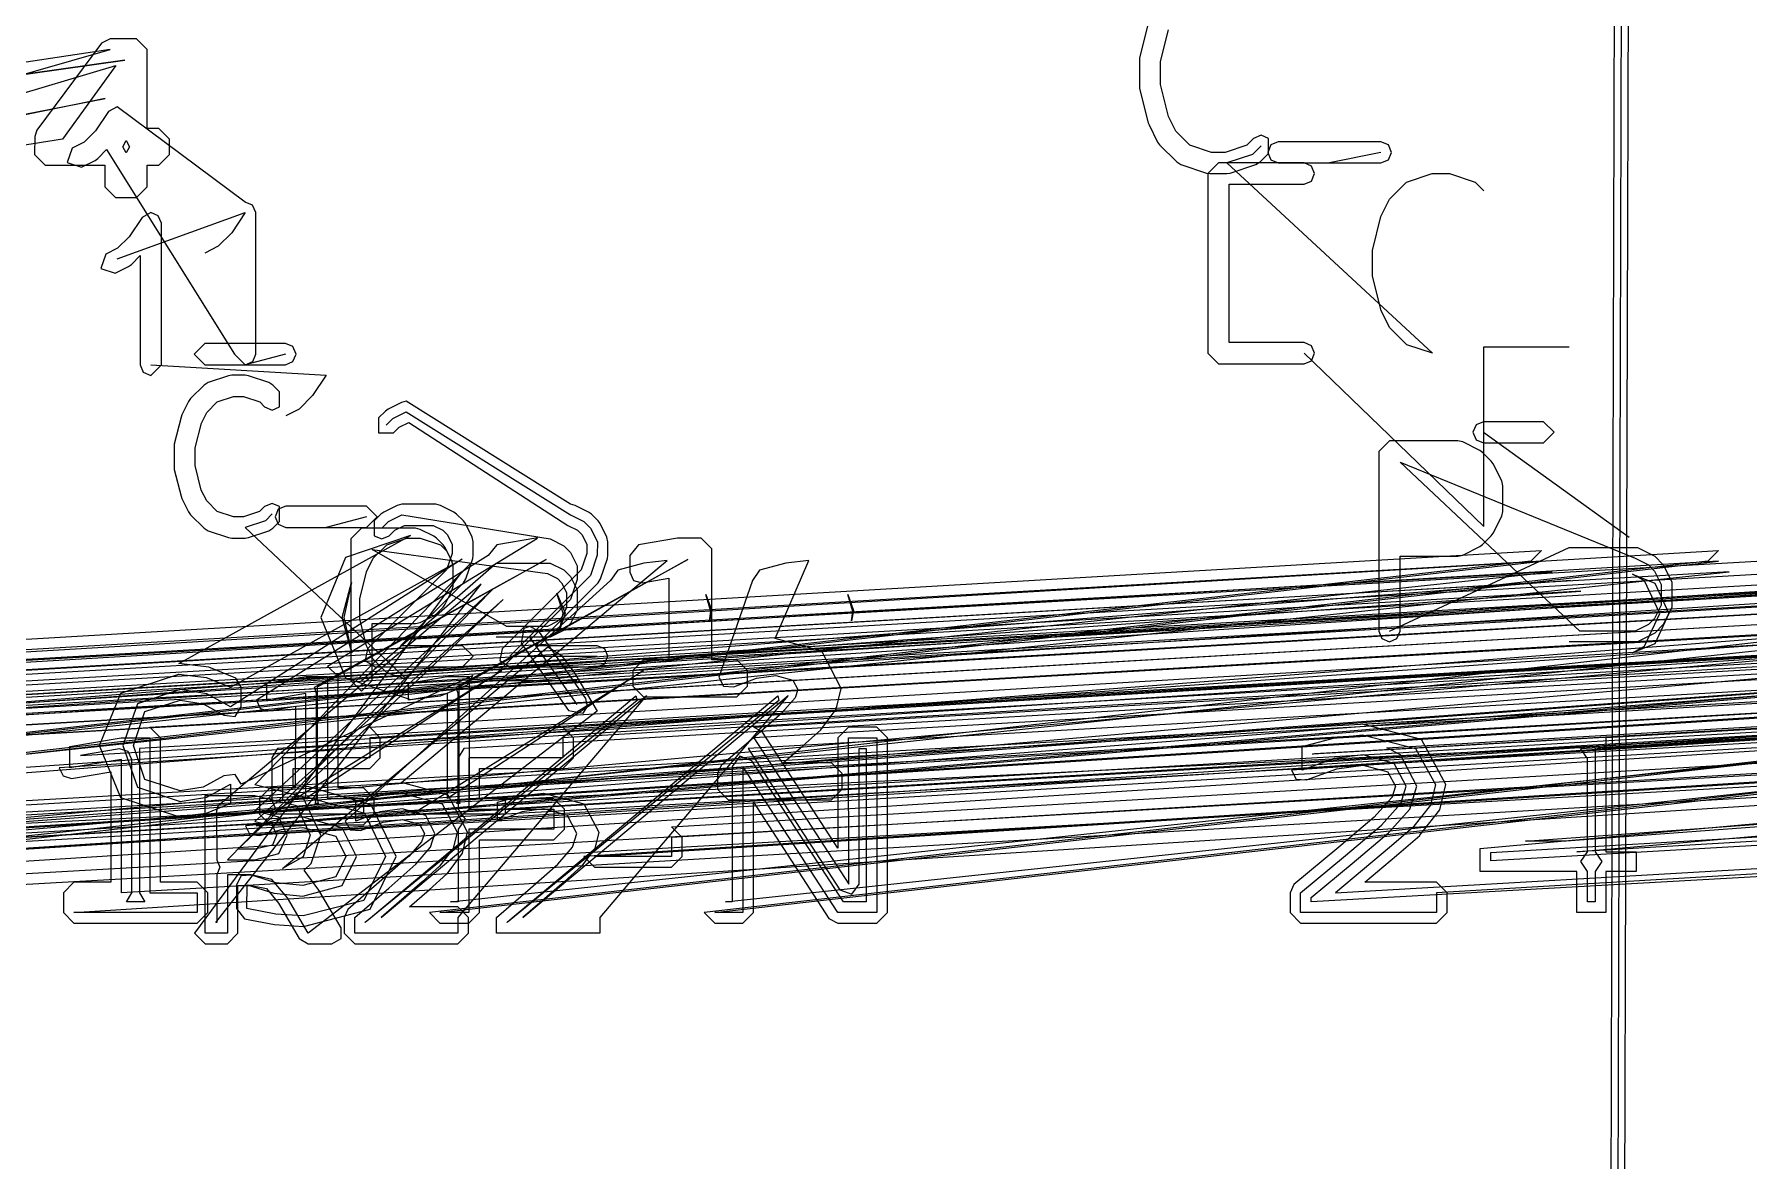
# Model space of a CAD drawing. Extents: x 0 to 334, y -361 to 120.
# Drawn here: x 148.44 to 160.55, y 25.43 to 33.39 of the extents above; entities that cross this region are included whole.
import ezdxf

# ---------------------------------------------------------------- set-up
doc = ezdxf.new("R2010")
doc.units = 0

msp = doc.modelspace()

# ---------------------------------------------------------------- linework, layer by layer
at = {"layer": 'Layer 1'}
for p, q in [((159.64995, 49.182346), (159.54995, 14.932346)), ((159.69995, 49.1822), (159.59995, 14.9322)), ((159.64995, 14.932054), (159.74995, 49.182054)), ((156.31072, 33.471109), (156.25024, 33.229204)), ((148.91343, 33.332628), (148.45544, 32.716743)), ((148.97361, 33.362874), (148.91343, 33.332628)), ((149.161, 33.3629), (148.97361, 33.362874)), ((149.236, 33.2879), (149.161, 33.3629)), ((156.398, 33.2018), (156.45424, 33.426761)), ((145.18, 32.1964), (148.97361, 33.287874)), ((145.74145, 32.737353), (149.07638, 33.212874)), ((149.07638, 33.212874), (145.751, 32.7373)), ((148.97361, 33.287874), (145.826, 32.8123)), ((149.236, 32.7294), (149.236, 33.2879)), ((156.25024, 33.229204), (156.248, 33.211014)), ((156.248, 33.211014), (156.248, 33.0296)), ((145.677, 32.1789), (149.01269, 33.173291)), ((149.01269, 33.173291), (148.63657, 32.654411)), ((156.39849, 33.038818), (156.398, 33.2018)), ((156.248, 33.0296), (156.25024, 33.01141)), ((156.25024, 33.01141), (156.31072, 32.769506)), ((156.45473, 32.813858), (156.39849, 33.038818)), ((145.448, 32.2539), (148.93769, 32.942034)), ((148.93769, 32.942034), (145.602, 32.2539)), ((148.96143, 32.849664), (148.87031, 32.712986)), ((149.02349, 32.883044), (148.96143, 32.849664)), ((149.92766, 32.209282), (149.02349, 32.883044)), ((149.318, 32.7294), (149.236, 32.7294)), ((149.393, 32.6544), (149.318, 32.7294)), ((156.31072, 32.769506), (156.3164, 32.754155)), ((156.3164, 32.754155), (156.37688, 32.633202)), ((156.50609, 32.711155), (156.45473, 32.813858)), ((148.63657, 32.654411), (145.677, 32.1789)), ((148.44062, 32.671989), (148.44, 32.5451)), ((148.45544, 32.716743), (148.44062, 32.671989)), ((148.78893, 32.631605), (148.70458, 32.589429)), ((148.87031, 32.712986), (148.78893, 32.631605)), ((149.06401, 32.599723), (149.08681, 32.642964)), ((149.08681, 32.556483), (149.06401, 32.599723)), ((149.08681, 32.642964), (149.10961, 32.599723)), ((149.08681, 32.642964), (149.08681, 32.642964)), ((149.10961, 32.599723), (149.08681, 32.556483)), ((149.393, 32.5451), (149.393, 32.6544)), ((156.37688, 32.633202), (156.39092, 32.61371)), ((156.39092, 32.61371), (156.51188, 32.492758)), ((156.60591, 32.611328), (156.50609, 32.711155)), ((156.759, 32.5603), (156.60591, 32.611328)), ((157.00792, 32.611328), (156.85483, 32.5603)), ((157.05587, 32.659285), (157.00792, 32.611328)), ((157.1092, 32.60625), (157.04872, 32.545774)), ((157.108905, 32.681254), (157.05587, 32.659285)), ((157.16194, 32.659285), (157.108905, 32.681254)), ((157.177107, 32.613333), (157.15514, 32.5603)), ((157.16194, 32.553219), (157.16194, 32.659285)), ((157.23014, 32.6353), (157.177107, 32.613333)), ((157.956, 32.6353), (157.23014, 32.6353)), ((158.009033, 32.613333), (157.956, 32.6353)), ((158.031, 32.5603), (158.009033, 32.613333)), ((148.44, 32.5451), (148.515, 32.4701)), ((148.70458, 32.589429), (148.67104, 32.488806)), ((148.67104, 32.488806), (148.77166, 32.455265)), ((148.77166, 32.455265), (148.8669, 32.502884)), ((148.8669, 32.502884), (148.88639, 32.516933)), ((148.88639, 32.516933), (148.94883, 32.579376)), ((148.94883, 32.579376), (149.853, 31.1343)), ((149.318, 32.4701), (149.393, 32.5451)), ((156.51188, 32.492758), (156.54119, 32.47464)), ((156.80714, 32.4853), (156.73214, 32.4103)), ((156.85483, 32.5603), (156.759, 32.5603)), ((157.412, 32.4853), (156.80714, 32.4853)), ((157.04872, 32.545774), (156.86729, 32.485298)), ((156.86729, 32.485298), (158.319, 31.1403)), ((157.07215, 32.474625), (157.10146, 32.492743)), ((157.10146, 32.492743), (157.16194, 32.553219)), ((157.15514, 32.5603), (157.177107, 32.507267)), ((157.177107, 32.507267), (157.23014, 32.4853)), ((157.23014, 32.4853), (157.956, 32.4853)), ((157.465033, 32.463333), (157.412, 32.4853)), ((157.95586, 32.5603), (157.593, 32.4853)), ((157.956, 32.4853), (158.009033, 32.507267)), ((158.009033, 32.507267), (158.031, 32.5603)), ((148.515, 32.4701), (148.937, 32.4701)), ((148.937, 32.4701), (148.937, 32.3159)), ((149.236, 32.3159), (149.236, 32.4701)), ((149.236, 32.4701), (149.318, 32.4701)), ((156.54119, 32.47464), (156.72262, 32.414164)), ((156.72262, 32.414164), (156.74634, 32.410315)), ((156.73214, 32.4103), (156.732, 31.1403)), ((156.74634, 32.410315), (156.867, 32.4103)), ((156.867, 32.4103), (156.89072, 32.414149)), ((156.89072, 32.414149), (157.07215, 32.474625)), ((157.412, 32.3353), (157.465033, 32.357267)), ((157.487, 32.4103), (157.465033, 32.463333)), ((157.465033, 32.357267), (157.487, 32.4103)), ((158.13691, 32.349909), (158.31834, 32.410386)), ((158.31834, 32.410386), (158.44, 32.4103)), ((158.44, 32.4103), (158.62143, 32.349823)), ((148.937, 32.3159), (149.012, 32.2409)), ((149.012, 32.2409), (149.161, 32.2409)), ((149.161, 32.2409), (149.236, 32.3159)), ((156.882, 31.2153), (156.882, 32.3353)), ((156.882, 32.3353), (157.412, 32.3353)), ((158.01596, 32.228957), (158.13691, 32.349909)), ((158.62143, 32.349823), (158.68191, 32.289347)), ((149.02383, 31.808064), (149.928, 32.1343)), ((149.26098, 32.13418), (149.19893, 32.1008)), ((149.313901, 32.112343), (149.26065, 32.134182)), ((149.26065, 32.134182), (149.26098, 32.13418)), ((149.336, 32.0592), (149.313901, 32.112343)), ((149.928, 32.1343), (149.83276, 31.991442)), ((149.980904, 32.18744), (149.92766, 32.209282)), ((150.003, 32.1343), (149.980904, 32.18744)), ((150.003, 31.1343), (150.003, 32.1343)), ((157.95548, 32.108005), (158.01596, 32.228957)), ((149.19893, 32.1008), (149.10781, 31.964122)), ((149.336, 31.0592), (149.336, 32.0592)), ((149.83276, 31.991442), (149.73753, 31.896204)), ((157.895, 31.8661), (157.95548, 32.108005)), ((149.02643, 31.882741), (148.94208, 31.840565)), ((149.10781, 31.964122), (149.02643, 31.882741)), ((149.73753, 31.896204), (149.64229, 31.848585)), ((148.94208, 31.840565), (148.90854, 31.739942)), ((149.00916, 31.706401), (149.1044, 31.75402)), ((149.1044, 31.75402), (149.12389, 31.768069)), ((149.12389, 31.768069), (149.18633, 31.830512)), ((149.18633, 31.830512), (149.186, 31.0592)), ((157.89566, 31.684585), (157.895, 31.8661)), ((148.90854, 31.739942), (149.00916, 31.706401)), ((157.95614, 31.442681), (157.89566, 31.684585)), ((158.01662, 31.321728), (157.95614, 31.442681)), ((158.13757, 31.200776), (158.01662, 31.321728)), ((149.64229, 31.2093), (149.56729, 31.1343)), ((150.213, 31.2092), (149.64229, 31.2093)), ((150.266033, 31.187233), (150.213, 31.2092)), ((150.288, 31.1342), (150.266033, 31.187233)), ((157.412, 31.2153), (156.882, 31.2153)), ((157.465033, 31.193333), (157.412, 31.2153)), ((157.487, 31.1403), (157.465033, 31.193333)), ((158.319, 31.1403), (158.13757, 31.200776)), ((158.682, 29.9163), (158.682, 31.1863)), ((158.682, 31.1863), (159.286, 31.1863)), ((149.186, 31.0592), (149.207967, 31.006167)), ((149.261, 30.9842), (149.336, 31.0592)), ((149.26133, 31.0592), (150.5, 30.9843)), ((149.56729, 31.1343), (149.64229, 31.0593)), ((149.64229, 31.0593), (150.213, 31.0592)), ((149.853, 31.1343), (149.928, 31.0593)), ((150.21372, 31.1343), (149.928, 31.0592)), ((149.928, 31.0593), (149.981033, 31.081267)), ((149.981033, 31.081267), (150.003, 31.1343)), ((150.213, 31.0592), (150.266033, 31.081167)), ((150.266033, 31.081167), (150.288, 31.1342)), ((156.732, 31.1403), (156.807, 31.0653)), ((156.807, 31.0653), (157.412, 31.0653)), ((157.41191, 31.1403), (158.682, 29.9163)), ((157.412, 31.0653), (157.465033, 31.087267)), ((157.465033, 31.087267), (157.487, 31.1403)), ((149.207967, 31.006167), (149.261, 30.9842)), ((149.63744, 30.914713), (149.5422, 30.819475)), ((149.66676, 30.932831), (149.63744, 30.914713)), ((149.80961, 30.980451), (149.66676, 30.932831)), ((149.83333, 30.9843), (149.80961, 30.980451)), ((149.92817, 30.9843), (149.83333, 30.9843)), ((149.95189, 30.980451), (149.92817, 30.9843)), ((150.09474, 30.932831), (149.95189, 30.980451)), ((150.12406, 30.914713), (150.09474, 30.932831)), ((150.17168, 30.867094), (150.12406, 30.914713)), ((150.5, 30.9843), (150.40476, 30.841442)), ((149.52815, 30.799983), (149.48053, 30.704745)), ((149.5422, 30.819475), (149.52815, 30.799983)), ((149.65687, 30.72202), (149.73099, 30.796133)), ((149.73099, 30.796133), (149.8455, 30.834305)), ((149.8455, 30.834305), (149.916, 30.8343)), ((149.916, 30.8343), (150.03051, 30.796128)), ((150.03051, 30.796128), (150.06561, 30.761028)), ((150.17168, 30.761028), (150.17168, 30.867094)), ((150.40476, 30.841442), (150.30953, 30.746204)), ((151.033438, 30.793302), (150.938208, 30.745682)), ((151.066988, 30.80122), (151.033438, 30.793302)), ((152.22652, 30.073177), (151.066988, 30.80122)), ((149.47486, 30.689394), (149.42724, 30.498918)), ((149.48053, 30.704745), (149.47486, 30.689394)), ((149.61838, 30.645032), (149.65687, 30.72202)), ((150.06561, 30.761028), (150.118645, 30.739059)), ((150.118645, 30.739059), (150.17168, 30.761028)), ((150.30953, 30.746204), (150.21429, 30.698585)), ((150.918708, 30.731633), (150.871098, 30.684014)), ((150.871098, 30.684014), (150.871098, 30.577948)), ((150.938208, 30.745682), (150.918708, 30.731633)), ((150.924128, 30.630981), (150.971748, 30.6786)), ((150.971748, 30.6786), (151.066988, 30.72622)), ((151.066988, 30.72622), (152.227, 29.9982)), ((149.575, 30.4715), (149.61838, 30.645032)), ((150.871098, 30.577948), (150.977158, 30.577948)), ((150.977158, 30.577948), (151.016168, 30.616961)), ((151.016168, 30.616961), (151.084688, 30.65122)), ((151.084688, 30.65122), (152.209, 29.9232)), ((158.628197, 30.634571), (158.60623, 30.581538)), ((158.60623, 30.581538), (158.628197, 30.528505)), ((158.68123, 30.656538), (158.628197, 30.634571)), ((159.105, 30.6565), (158.68123, 30.656538)), ((158.68123, 30.581538), (159.71, 29.8413)), ((159.18, 30.5815), (159.105, 30.6565)), ((159.105, 30.5065), (159.18, 30.5815)), ((149.42724, 30.498918), (149.425, 30.480728)), ((149.425, 30.480728), (149.425, 30.3378)), ((149.5745, 30.347104), (149.575, 30.4715)), ((157.94166, 30.446062), (157.941, 29.7808)), ((158.01666, 30.521062), (157.94166, 30.446062)), ((158.50009, 30.521005), (158.01666, 30.521062)), ((158.53363, 30.513087), (158.50009, 30.521005)), ((158.65459, 30.45261), (158.53363, 30.513087)), ((158.628197, 30.528505), (158.68123, 30.506538)), ((158.67408, 30.438561), (158.65459, 30.45261)), ((158.73455, 30.378085), (158.67408, 30.438561)), ((158.68123, 30.506538), (159.105, 30.5065)), ((149.425, 30.3378), (149.42724, 30.31961)), ((149.42724, 30.31961), (149.47486, 30.129134)), ((149.61788, 30.173572), (149.5745, 30.347104)), ((158.09166, 30.371062), (159.752, 29.6913)), ((159.361, 29.1761), (158.09166, 30.371062)), ((158.7486, 30.358593), (158.73455, 30.378085)), ((158.80908, 30.237641), (158.7486, 30.358593)), ((149.65637, 30.096584), (149.61788, 30.173572)), ((158.817, 30.2041), (158.80908, 30.237641)), ((158.81691, 30.022704), (158.817, 30.2041)), ((149.47486, 30.129134), (149.48053, 30.113783)), ((149.48053, 30.113783), (149.52815, 30.018545)), ((149.73049, 30.022471), (149.65637, 30.096584)), ((150.06544, 30.057571), (150.03034, 30.022471)), ((150.118475, 30.07954), (150.06544, 30.057571)), ((150.17151, 30.057571), (150.118475, 30.07954)), ((150.21429, 30.0593), (150.161257, 30.037333)), ((150.17151, 29.951505), (150.17151, 30.057571)), ((150.785, 30.0593), (150.21429, 30.0593)), ((150.86, 29.9843), (150.785, 30.0593)), ((151.0025, 30.065282), (150.90726, 30.017662)), ((151.03604, 30.0732), (151.0025, 30.065282)), ((151.27452, 30.073177), (151.03604, 30.0732)), ((151.30806, 30.065259), (151.27452, 30.073177)), ((151.4033, 30.017639), (151.30806, 30.065259)), ((152.26006, 30.065259), (152.22652, 30.073177)), ((152.3553, 30.017639), (152.26006, 30.065259)), ((149.52815, 30.018545), (149.5422, 29.999053)), ((149.5422, 29.999053), (149.63744, 29.903815)), ((149.845, 29.9843), (149.73049, 30.022471)), ((149.91583, 29.9843), (149.845, 29.9843)), ((150.03034, 30.022471), (149.91583, 29.9843)), ((150.07143, 29.956919), (149.92857, 29.9093)), ((150.11904, 30.004538), (150.07143, 29.956919)), ((150.12389, 29.903886), (150.17151, 29.951505)), ((150.161257, 30.037333), (150.13929, 29.9843)), ((150.13929, 29.9843), (150.161257, 29.931267)), ((150.161257, 29.931267), (150.21429, 29.9093)), ((150.78572, 29.9843), (150.5, 29.9093)), ((150.785, 29.9093), (150.86, 29.9843)), ((150.88777, 30.003613), (150.84015, 29.955994)), ((150.84015, 29.955994), (150.84015, 29.849928)), ((150.90726, 30.017662), (150.88777, 30.003613)), ((150.89319, 29.902961), (150.94081, 29.95058)), ((150.94081, 29.95058), (151.03604, 29.9982)), ((151.03604, 29.9982), (152.084, 29.8279)), ((151.42279, 30.00359), (151.4033, 30.017639)), ((151.47041, 29.955971), (151.42279, 30.00359)), ((151.48446, 29.936479), (151.47041, 29.955971)), ((151.53208, 29.841241), (151.48446, 29.936479)), ((152.227, 29.9982), (152.32224, 29.95058)), ((152.32224, 29.95058), (152.36986, 29.902961)), ((152.37479, 30.00359), (152.3553, 30.017639)), ((152.42241, 29.955971), (152.37479, 30.00359)), ((152.43646, 29.936479), (152.42241, 29.955971)), ((152.48408, 29.841241), (152.43646, 29.936479)), ((158.74851, 29.868211), (158.80899, 29.989163)), ((158.80899, 29.989163), (158.81691, 30.022704)), ((149.45919, 28.947048), (151.09767, 29.851262)), ((149.63744, 29.903815), (149.66676, 29.885697)), ((149.66676, 29.885697), (149.80961, 29.838078)), ((149.80961, 29.838078), (149.83333, 29.834229)), ((149.83333, 29.834229), (149.928, 29.8343)), ((149.928, 29.8343), (149.95172, 29.838149)), ((149.92857, 29.9093), (151.071, 28.8343)), ((149.95172, 29.838149), (150.09457, 29.885768)), ((150.09457, 29.885768), (150.12389, 29.903886)), ((150.21429, 29.9093), (150.785, 29.9093)), ((150.511, 28.9295), (151.99472, 29.833684)), ((151.09767, 29.851262), (150.63731, 29.696539)), ((150.75019, 29.9029), (150.67519, 29.8279)), ((150.67519, 29.8279), (150.676, 29.3041)), ((151.13153, 29.902977), (150.75019, 29.9029)), ((150.84015, 29.849928), (150.893185, 29.827959)), ((150.893185, 29.827959), (150.94622, 29.849928)), ((150.92847, 29.786652), (151.07133, 29.834272)), ((150.94622, 29.849928), (150.98523, 29.888941)), ((150.98523, 29.888941), (151.05375, 29.9232)), ((151.05375, 29.9232), (151.257, 29.9232)), ((151.07133, 29.834272), (151.166, 29.8343)), ((151.16507, 29.895059), (151.13153, 29.902977)), ((151.26031, 29.847439), (151.16507, 29.895059)), ((151.166, 29.8343), (151.30886, 29.78668)), ((151.257, 29.9232), (151.32552, 29.888941)), ((151.2798, 29.83339), (151.26031, 29.847439)), ((151.32742, 29.785771), (151.2798, 29.83339)), ((151.32552, 29.888941), (151.35593, 29.858534)), ((151.35593, 29.858534), (151.39019, 29.790018)), ((151.54, 29.8077), (151.53208, 29.841241)), ((151.98208, 29.832611), (151.7079, 29.785736)), ((151.99472, 29.833684), (151.98208, 29.832611)), ((152.084, 29.8279), (152.17924, 29.78028)), ((152.209, 29.9232), (152.27751, 29.888941)), ((152.27751, 29.888941), (152.30792, 29.858534)), ((152.30792, 29.858534), (152.34218, 29.790018)), ((152.36986, 29.902961), (152.41748, 29.807723)), ((152.492, 29.8077), (152.48408, 29.841241)), ((152.98282, 29.832611), (152.70864, 29.785736)), ((152.99546, 29.833684), (152.98282, 29.832611)), ((153.151, 29.8337), (152.99546, 29.833684)), ((153.226, 29.7587), (153.151, 29.8337)), ((158.67399, 29.788243), (158.73446, 29.848719)), ((158.73446, 29.848719), (158.74851, 29.868211)), ((137.729, 28.496252), (159.0898, 29.745292)), ((139.474, 28.4963), (160.34104, 29.745292)), ((140.47976, 28.518609), (162.30351, 29.767617)), ((141.868, 28.4963), (163.48687, 29.745297)), ((143.188, 28.4963), (164.807, 29.745297)), ((144.3797, 28.496246), (165.74112, 29.745297)), ((146.808, 28.4963), (168.3743, 29.745297)), ((149.255, 28.4963), (170.87374, 29.745302)), ((151.64554, 29.711809), (150.007, 28.6878)), ((150.63731, 29.696539), (150.46277, 29.271705)), ((150.78562, 29.596176), (150.83324, 29.691414)), ((150.808, 28.4963), (171.82813, 29.745304)), ((150.82519, 29.7529), (152.066, 29.5827)), ((151.778, 29.2089), (150.82519, 29.7529)), ((150.83324, 29.691414), (150.92847, 29.786652)), ((151.30886, 29.78668), (151.35647, 29.739061)), ((151.34147, 29.766279), (151.32742, 29.785771)), ((151.38909, 29.671041), (151.34147, 29.766279)), ((151.39, 29.7246), (151.35182, 29.610086)), ((151.39019, 29.790018), (151.39, 29.7246)), ((151.48852, 29.545911), (151.53614, 29.688768)), ((151.53614, 29.688768), (151.53999, 29.712485)), ((151.53999, 29.712485), (151.54, 29.8077)), ((151.7079, 29.785736), (151.64554, 29.711809)), ((152.174, 28.4963), (173.128, 29.745304)), ((152.17924, 29.78028), (152.22686, 29.732661)), ((152.22686, 29.732661), (152.27448, 29.637423)), ((152.342, 29.7246), (152.30383, 29.610086)), ((152.34218, 29.790018), (152.342, 29.7246)), ((152.417, 29.7125), (152.36938, 29.569643)), ((152.41748, 29.807723), (152.417, 29.7125)), ((152.44051, 29.545911), (152.48813, 29.688768)), ((152.48813, 29.688768), (152.49198, 29.712485)), ((152.49198, 29.712485), (152.492, 29.8077)), ((152.64628, 29.711809), (152.646, 29.592)), ((152.70864, 29.785736), (152.64628, 29.711809)), ((153.226, 28.9723), (153.226, 29.7587)), ((153.5223, 28.496323), (175.07021, 29.745304)), ((157.82538, 28.518611), (179.64863, 29.76763)), ((157.941, 29.7808), (157.941, 29.1761)), ((158.01666, 29.176062), (159.286, 29.7663)), ((158.091, 29.1761), (158.091, 29.7058)), ((158.091, 29.7058), (158.5, 29.7058)), ((158.5, 29.7058), (158.53354, 29.713718)), ((158.53354, 29.713718), (158.6545, 29.774194)), ((158.6545, 29.774194), (158.67399, 29.788243)), ((159.0898, 29.745292), (159.0148, 29.670292)), ((159.286, 29.7663), (159.77, 29.7663)), ((159.752, 29.6913), (159.84623, 29.644184)), ((159.77, 29.7663), (159.89096, 29.705823)), ((159.89096, 29.705823), (159.95143, 29.645347)), ((160.34104, 29.745292), (160.26604, 29.670292)), ((159.0148, 29.670292), (137.192, 27.1868)), ((137.267, 27.1868), (159.0898, 29.670292)), ((137.342, 27.2618), (159.1648, 29.595292)), ((159.1648, 29.595292), (137.429, 28.3463)), ((159.0898, 29.670292), (137.729, 28.4213)), ((160.26604, 29.670292), (138.443, 27.1868)), ((138.518, 27.1868), (160.34104, 29.670292)), ((138.593, 27.2618), (160.41604, 29.595292)), ((160.41604, 29.595292), (138.686, 28.3463)), ((160.34104, 29.670292), (139.474, 28.4213)), ((162.78475, 29.575208), (140.961, 28.1501)), ((140.961, 28.326177), (162.78475, 29.575208)), ((163.05017, 29.610766), (141.227, 28.2096)), ((141.377, 28.2981), (163.493, 29.595297)), ((163.493, 29.595297), (141.793, 28.3463)), ((164.37031, 29.610766), (142.547, 28.2096)), ((142.697, 28.2981), (164.81313, 29.595297)), ((164.81313, 29.595297), (143.113, 28.3463)), ((165.66612, 29.670297), (143.843, 27.1868)), ((143.993, 27.2618), (165.81612, 29.595297)), ((165.81612, 29.595297), (144.081, 28.3463)), ((145.922, 27.6391), (168.3743, 29.670297)), ((146.63049, 28.34632), (168.45349, 29.595297)), ((168.45349, 29.595297), (146.733, 28.3463)), ((168.3743, 29.670297), (146.808, 28.4213)), ((170.43705, 29.610771), (148.614, 28.2096)), ((148.764, 28.2981), (170.87987, 29.595302)), ((170.87987, 29.595302), (149.18, 28.3463)), ((151.44704, 29.582094), (149.571, 27.0419)), ((151.46248, 29.683814), (149.824, 28.641)), ((149.824, 28.779665), (151.46248, 29.683814)), ((171.75313, 29.670304), (149.93, 27.8012)), ((149.99706, 28.088905), (151.52204, 29.657094)), ((150.00483, 27.801145), (171.82813, 29.670302)), ((150.07957, 27.903707), (171.90313, 29.595304)), ((171.90313, 29.595304), (150.156, 28.3463)), ((150.41715, 28.779492), (152.05641, 29.683684)), ((152.05641, 29.683684), (150.436, 28.7795)), ((150.738, 29.4057), (150.78562, 29.596176)), ((150.75019, 28.8279), (151.703, 29.6577)), ((150.75336, 29.619582), (150.75353, 29.619747)), ((150.75345, 29.619668), (150.75336, 29.619582)), ((150.75353, 29.619747), (150.75345, 29.619668)), ((151.35182, 29.610086), (150.79292, 29.051177)), ((171.82813, 29.670302), (150.808, 28.4213)), ((151.034, 28.106506), (152.90997, 29.674672)), ((173.053, 29.670304), (151.23, 27.1868)), ((151.305, 27.1868), (173.128, 29.670304)), ((151.38, 27.2618), (173.203, 29.595304)), ((151.397, 29.6375), (151.38909, 29.671041)), ((151.39747, 29.494576), (151.397, 29.6375)), ((151.41815, 28.779492), (153.05715, 29.683684)), ((153.05715, 29.683684), (151.437, 28.7795)), ((151.52204, 29.657094), (151.44704, 29.582094)), ((173.203, 29.595304), (151.473, 28.3463)), ((151.703, 29.6577), (152.084, 29.6577)), ((152.30383, 29.610086), (151.74492, 29.051177)), ((152.36938, 29.569643), (151.79795, 28.998215)), ((152.066, 29.5827), (152.13452, 29.548441)), ((152.084, 29.6577), (152.17924, 29.61008)), ((173.128, 29.670304), (152.174, 28.4213)), ((152.17924, 29.61008), (152.22686, 29.562461)), ((152.27448, 29.637423), (152.274, 29.5422)), ((152.56117, 29.60623), (152.5103, 29.535219)), ((152.74604, 29.656945), (152.56117, 29.60623)), ((152.646, 29.592), (152.672618, 29.534698)), ((152.90997, 29.674672), (152.74604, 29.656946)), ((152.74604, 29.656946), (152.74604, 29.656946)), ((152.74604, 29.656946), (152.74604, 29.656945)), ((174.99521, 29.670304), (153.172, 27.1868)), ((153.247, 27.1868), (175.07021, 29.670304)), ((153.322, 27.2618), (175.14521, 29.595304)), ((175.14521, 29.595304), (153.482, 28.3463)), ((153.56365, 29.60623), (153.51278, 29.535219)), ((175.07021, 29.670304), (153.523, 28.4213)), ((153.74851, 29.656945), (153.56365, 29.60623)), ((153.675, 29.123506), (153.91245, 29.674672)), ((153.91245, 29.674672), (153.74851, 29.656946)), ((153.74851, 29.656946), (153.74851, 29.656945)), ((179.14608, 29.610774), (157.323, 28.1931)), ((157.99753, 28.351854), (179.82048, 29.600893)), ((158.657, 27.6391), (181.1096, 29.670305)), ((159.36549, 28.34632), (181.18878, 29.595305)), ((181.18878, 29.595305), (159.469, 28.3463)), ((181.1096, 29.670305), (159.544, 28.4213)), ((159.73373, 29.578865), (159.89169, 29.515366)), ((159.81856, 29.532), (159.73373, 29.578865)), ((159.73373, 29.578865), (159.73373, 29.578865)), ((159.84623, 29.644184), (159.88949, 29.60092)), ((159.88949, 29.60092), (159.93661, 29.50669)), ((159.95143, 29.645347), (160.01191, 29.524395)), ((159.29445, 29.53304), (137.471, 27.8202)), ((137.546, 27.8952), (159.36945, 29.45804)), ((137.729, 28.284048), (159.29445, 29.53304)), ((159.36945, 29.45804), (137.729, 28.209)), ((165.94578, 29.533045), (144.123, 27.8458)), ((144.198, 27.9208), (166.02078, 29.458045)), ((144.38, 28.284016), (165.94578, 29.533045)), ((166.02078, 29.458045), (144.38, 28.209)), ((146.605, 27.6168), (168.428, 29.524777)), ((149.721, 27.1169), (151.59704, 29.507094)), ((151.59704, 29.507094), (149.734, 27.9389)), ((151.67745, 29.474021), (149.802, 27.5608)), ((149.997, 27.905852), (151.67745, 29.474021)), ((150.61277, 29.271705), (150.68063, 29.520914)), ((150.68063, 29.520914), (150.62636, 29.271705)), ((152.5103, 29.535219), (150.635, 27.8342)), ((150.68063, 29.520914), (150.68063, 29.520914)), ((151.027, 29.0732), (151.4704, 29.516595)), ((151.34194, 29.365797), (151.38956, 29.461035)), ((151.38956, 29.461035), (151.39747, 29.494576)), ((151.4704, 29.516595), (151.48852, 29.545911)), ((151.979, 29.0732), (152.42239, 29.516595)), ((152.1307, 29.445728), (152.18871, 29.302146)), ((152.17483, 29.302146), (152.1307, 29.445728)), ((152.1307, 29.445728), (152.1307, 29.445728)), ((152.13452, 29.548441), (152.16493, 29.518034)), ((152.16493, 29.518034), (152.19918, 29.449518)), ((152.19918, 29.449518), (152.199, 29.3421)), ((152.274, 29.5422), (152.22638, 29.399343)), ((152.22686, 29.562461), (152.27447, 29.467223)), ((152.27447, 29.467223), (152.274, 29.3244)), ((152.42239, 29.516595), (152.44051, 29.545911)), ((152.672618, 29.534698), (152.73357, 29.518061)), ((152.73357, 29.518061), (152.92172, 29.550048)), ((152.92172, 29.550048), (152.922, 28.9723)), ((153.51278, 29.535219), (153.275, 28.8512)), ((179.29608, 29.554621), (157.473, 28.3067)), ((157.48843, 28.311282), (179.31151, 29.560337)), ((159.34, 27.6168), (181.16329, 29.524785)), ((159.92567, 29.301529), (159.81856, 29.532)), ((159.89169, 29.515366), (159.89216, 29.515023)), ((159.89216, 29.515023), (159.99147, 29.301529)), ((159.93661, 29.50669), (159.937, 29.3607)), ((160.01191, 29.524395), (160.012, 29.343)), ((149.877, 27.6358), (151.75245, 29.399021)), ((151.75245, 29.399021), (149.997, 27.8309)), ((150.73767, 29.262871), (150.738, 29.4057)), ((151.28027, 29.298686), (151.32789, 29.346305)), ((151.32789, 29.346305), (151.34194, 29.365797)), ((152.22638, 29.399343), (151.65495, 28.827915)), ((152.199, 29.3421), (152.16475, 29.273584)), ((152.274, 29.3244), (152.22639, 29.229162)), ((153.18445, 29.435039), (153.22581, 29.322328)), ((153.21963, 29.313865), (153.18445, 29.435039)), ((153.18445, 29.435039), (153.18445, 29.435039)), ((154.18693, 29.435039), (154.22829, 29.322328)), ((154.22211, 29.313865), (154.18693, 29.435039)), ((154.18693, 29.435039), (154.18693, 29.435039)), ((159.937, 29.3607), (159.88988, 29.26647)), ((160.012, 29.343), (159.95152, 29.222048)), ((146.242, 27.6918), (168.353, 29.307579)), ((168.353, 29.307579), (146.53, 27.6918)), ((150.46277, 29.271705), (150.63724, 28.846932)), ((150.68073, 29.022614), (150.61277, 29.271705)), ((150.62636, 29.271705), (150.68073, 29.022614)), ((150.676, 29.3041), (150.676, 28.8279)), ((150.78529, 29.072395), (150.73767, 29.262871)), ((150.826, 28.8279), (150.826, 29.2291)), ((150.826, 29.2291), (151.132, 29.2291)), ((151.132, 29.2291), (151.16554, 29.237018)), ((151.16554, 29.237018), (151.26078, 29.284637)), ((151.26078, 29.284637), (151.28027, 29.298686)), ((152.06582, 29.208919), (151.778, 29.2089)), ((151.94072, 29.208899), (151.89808, 29.195342)), ((152.00253, 29.17691), (151.94072, 29.208899)), ((151.94072, 29.208899), (151.94072, 29.208899)), ((152.13434, 29.243177), (152.06582, 29.208919)), ((152.16475, 29.273584), (152.13434, 29.243177)), ((152.15108, 29.192903), (152.17483, 29.302146)), ((152.18871, 29.302146), (152.15547, 29.197997)), ((152.22639, 29.229162), (152.17877, 29.181543)), ((153.22581, 29.322328), (153.21051, 29.249802)), ((153.21051, 29.249802), (153.21963, 29.313865)), ((154.22829, 29.322328), (154.21299, 29.249802)), ((154.21299, 29.249802), (154.22211, 29.313865)), ((158.977, 27.6918), (181.08829, 29.307584)), ((181.08829, 29.307584), (159.265, 27.6918)), ((159.84662, 29.223206), (159.75239, 29.176091)), ((159.81856, 29.070232), (159.92567, 29.301529)), ((159.88988, 29.26647), (159.84662, 29.223206)), ((159.95152, 29.222048), (159.89105, 29.161572)), ((159.99147, 29.301529), (159.89216, 29.086383)), ((152.08353, 29.133924), (151.703, 29.1339)), ((151.89808, 29.195342), (151.87965, 29.09089)), ((151.87965, 29.09089), (152.21298, 28.6147)), ((152.27442, 28.65771), (151.94109, 29.1339)), ((152.33587, 28.70072), (152.00253, 29.17691)), ((152.17877, 29.181543), (152.08353, 29.133924)), ((152.15511, 29.197565), (152.15108, 29.192903)), ((152.15547, 29.197997), (152.15511, 29.197565)), ((154.00314, 29.034103), (153.675, 29.123506)), ((157.941, 29.1761), (157.962967, 29.123067)), ((157.962967, 29.123067), (158.016, 29.1011)), ((158.016, 29.1011), (158.069033, 29.123067)), ((158.069033, 29.123067), (158.091, 29.1761)), ((159.77009, 29.101096), (159.286, 29.1011)), ((159.75239, 29.176091), (159.361, 29.1761)), ((159.89194, 29.086224), (159.73288, 29.023048)), ((159.89105, 29.161572), (159.77009, 29.101096)), ((159.89216, 29.086383), (159.89194, 29.086224)), ((144.63531, 27.76563), (166.45843, 29.014627)), ((166.92142, 28.967498), (145.098, 27.5829)), ((145.173, 27.5829), (166.99642, 28.967498)), ((145.719, 27.7935), (166.99642, 29.042498)), ((166.99642, 28.967498), (145.719, 27.7185)), ((150.19088, 27.497624), (152.06675, 29.065818)), ((150.79292, 29.051177), (150.776673, 28.969449)), ((150.776673, 28.969449), (150.84595, 28.923144)), ((150.83291, 28.977157), (150.78529, 29.072395)), ((150.92814, 28.881919), (150.83291, 28.977157)), ((151.465, 29.0732), (151.027, 29.0732)), ((151.54, 28.9982), (151.465, 29.0732)), ((151.465, 28.9232), (151.54, 28.9982)), ((151.74492, 29.051177), (151.728673, 28.969449)), ((151.728673, 28.969449), (151.79795, 28.923144)), ((151.79795, 28.998215), (152.417, 28.9982)), ((152.417, 29.0732), (151.979, 29.0732)), ((152.06675, 29.065818), (152.16369, 29.00462)), ((152.16369, 29.00462), (152.25909, 28.875714)), ((174.14416, 28.967505), (152.321, 27.5829)), ((152.396, 27.5829), (174.21916, 28.967505)), ((152.470033, 29.051233), (152.417, 29.0732)), ((152.492, 28.9982), (152.470033, 29.051233)), ((152.470033, 28.945167), (152.492, 28.9982)), ((152.744, 28.9723), (152.669, 28.8973)), ((152.922, 28.9723), (152.744, 28.9723)), ((152.942, 27.7935), (174.21916, 29.042505)), ((174.21916, 28.967505), (152.942, 27.7185)), ((153.404, 28.9723), (153.226, 28.9723)), ((153.479, 28.8973), (153.404, 28.9723)), ((154.00314, 29.034101), (154.00314, 29.034103)), ((154.14084, 28.771162), (154.00314, 29.034101)), ((159.73288, 29.023048), (159.81856, 29.070232)), ((144.63749, 27.685165), (166.46111, 28.934216)), ((167.67014, 28.888123), (145.847, 27.4779)), ((145.997, 27.6127), (167.83876, 28.884845)), ((167.91129, 28.865799), (146.605, 27.6168)), ((149.04906, 28.736696), (149.45919, 28.872113)), ((149.67119, 28.921304), (149.45919, 28.947048)), ((149.45919, 28.872113), (149.65273, 28.848676)), ((149.65273, 28.848676), (149.824, 28.779665)), ((149.86156, 28.844515), (149.67119, 28.921304)), ((149.899, 28.7796), (149.86156, 28.844515)), ((151.53748, 28.861549), (149.899, 28.0947)), ((150.082, 28.8076), (150.35618, 28.854475)), ((150.104, 27.8825), (151.74281, 28.897356)), ((150.35618, 28.854475), (150.511, 28.8545)), ((151.74281, 28.897356), (150.357, 27.9932)), ((150.586, 28.8545), (150.511, 28.9295)), ((150.511, 28.8545), (150.511, 27.9932)), ((150.586, 28.0682), (150.586, 28.8545)), ((150.63724, 28.846932), (150.63737, 28.846813)), ((150.63737, 28.846813), (151.09767, 28.692799)), ((150.84595, 28.923144), (151.465, 28.9232)), ((151.071, 28.8343), (150.92814, 28.881919)), ((151.082, 28.8076), (151.35618, 28.854475)), ((151.105, 27.8825), (152.74355, 28.897356)), ((151.35618, 28.854475), (151.512, 28.8545)), ((152.74355, 28.897356), (151.358, 27.9932)), ((151.4999, 28.796553), (151.53748, 28.861549)), ((151.512, 28.8545), (151.512, 27.9932)), ((151.79795, 28.923144), (152.417, 28.9232)), ((152.25909, 28.875714), (152.41681, 28.610089)), ((152.417, 28.9232), (152.470033, 28.945167)), ((152.669, 28.8973), (152.669, 28.7866)), ((153.275, 28.8512), (153.309866, 28.787849)), ((153.38204, 28.783388), (153.5423, 28.843801)), ((153.479, 28.7866), (153.479, 28.8973)), ((153.5423, 28.843801), (153.67775, 28.862788)), ((153.67775, 28.862788), (153.79915, 28.82938)), ((158.732, 27.6127), (180.57406, 28.88487)), ((180.64659, 28.865807), (159.34, 27.6168)), ((167.87205, 28.801893), (145.997, 27.5529)), ((148.89929, 28.367556), (149.04906, 28.736696)), ((149.4684, 28.764047), (149.16733, 28.661834)), ((149.65657, 28.733448), (149.4684, 28.764047)), ((149.824, 28.641), (149.65657, 28.733448)), ((149.899, 28.640923), (149.899, 28.7796)), ((150.08128, 28.687825), (150.082, 28.8076)), ((150.357, 28.7347), (150.08128, 28.687825)), ((150.357, 27.9932), (150.357, 28.7347)), ((150.432, 28.7347), (150.41715, 28.779492)), ((150.43203, 27.993177), (150.432, 28.7347)), ((150.436, 28.7795), (150.436, 27.9932)), ((150.676, 28.8279), (150.751, 28.7529)), ((150.751, 28.7529), (150.826, 28.8279)), ((150.81399, 27.150629), (152.6896, 28.718819)), ((150.88926, 27.152647), (152.76456, 28.720766)), ((151.08228, 28.687825), (151.082, 28.8076)), ((151.358, 28.7347), (151.08228, 28.687825)), ((151.09767, 28.692799), (151.30837, 28.718606)), ((151.30837, 28.718606), (151.4999, 28.796553)), ((151.358, 27.9932), (151.358, 28.7347)), ((151.433, 28.7347), (151.41815, 28.779492)), ((152.76456, 28.720766), (151.431, 27.1526)), ((151.43303, 27.993177), (151.433, 28.7347)), ((151.437, 28.7795), (151.437, 27.9932)), ((151.65495, 28.827915), (152.274, 28.8279)), ((151.81599, 27.150629), (153.69208, 28.718819)), ((151.89126, 27.152647), (153.76704, 28.720766)), ((153.76704, 28.720766), (152.434, 27.1526)), ((152.669, 28.7866), (152.744, 28.7116)), ((152.6896, 28.718819), (152.69861, 28.685089)), ((153.309866, 28.787849), (153.38204, 28.783388)), ((153.404, 28.7116), (153.479, 28.7866)), ((153.69208, 28.718819), (153.70109, 28.685089)), ((153.79915, 28.82938), (153.79949, 28.829118)), ((153.79949, 28.829118), (153.83433, 28.762658)), ((153.83433, 28.762658), (153.81519, 28.704547)), ((154.10615, 28.624001), (154.14084, 28.771162)), ((180.60735, 28.801901), (158.732, 27.5529)), ((149.16733, 28.661834), (149.06288, 28.367563)), ((149.13788, 28.367486), (149.21962, 28.607986)), ((149.21962, 28.607986), (149.21978, 28.608151)), ((149.21978, 28.608151), (149.4684, 28.68897)), ((149.4684, 28.68897), (149.63202, 28.662504)), ((149.63202, 28.662504), (149.63221, 28.662438)), ((149.63221, 28.662438), (149.77753, 28.582057)), ((149.856703, 28.573442), (149.899, 28.640923)), ((150.007, 28.6878), (150.033618, 28.630498)), ((150.033618, 28.630498), (150.09457, 28.613861)), ((150.09457, 28.613861), (150.28272, 28.645848)), ((150.28272, 28.645848), (150.282, 28.0682)), ((152.41681, 28.610089), (150.374, 27.0419)), ((152.69861, 28.685089), (150.777, 27.1169)), ((153.70109, 28.685089), (151.779, 27.1169)), ((152.21298, 28.6147), (152.31743, 28.596268)), ((152.31743, 28.596268), (152.348283, 28.644675)), ((152.348283, 28.644675), (152.33587, 28.70072)), ((152.744, 28.7116), (153.404, 28.7116)), ((153.72346, 28.599903), (153.53439, 28.434253)), ((153.72378, 28.600212), (153.72346, 28.599903)), ((153.81497, 28.704175), (153.72378, 28.600212)), ((153.81519, 28.704547), (153.81497, 28.704175)), ((153.99684, 28.478984), (154.10615, 28.624001)), ((162.85975, 28.530931), (141.036, 27.4564)), ((141.331, 27.1868), (163.15455, 28.576407)), ((163.15455, 28.576407), (141.666, 27.3274)), ((142.651, 27.1868), (164.47469, 28.576407)), ((164.47469, 28.576407), (142.986, 27.3274)), ((166.78517, 28.510851), (144.918, 27.2618)), ((148.718, 27.1868), (170.54143, 28.576412)), ((170.54143, 28.576412), (149.053, 27.3274)), ((149.33, 28.4213), (149.255, 28.4963)), ((149.77753, 28.582057), (149.856703, 28.573442)), ((150.883, 28.4213), (150.808, 28.4963)), ((152.249, 28.4213), (152.174, 28.4963)), ((153.5852, 28.462173), (153.5223, 28.496323)), ((153.86989, 28.365186), (153.99528, 28.47741)), ((153.99528, 28.47741), (153.99684, 28.478984)), ((154.193, 28.4963), (154.118, 28.4213)), ((154.392, 28.4963), (154.193, 28.4963)), ((154.467, 28.4213), (154.392, 28.4963)), ((179.42074, 28.510859), (157.463, 27.2618)), ((157.63407, 27.327445), (179.45715, 28.576419)), ((158.24268, 28.409546), (157.82538, 28.518611)), ((179.45715, 28.576419), (158.348, 27.3274)), ((166.91942, 28.435851), (144.876, 27.1868)), ((148.689, 28.3618), (149.05069, 28.421331)), ((148.68928, 28.209669), (148.689, 28.3618)), ((149.04906, 27.998415), (148.89929, 28.367556)), ((149.05069, 28.421331), (149.255, 28.4213)), ((149.06288, 28.367563), (149.16733, 28.073292)), ((149.2197, 28.126904), (149.13788, 28.367486)), ((149.255, 28.4213), (149.255, 27.3274)), ((149.33, 27.4024), (149.33, 28.4213)), ((150.808, 28.4213), (150.808, 28.2807)), ((150.883, 28.2807), (150.883, 28.4213)), ((152.174, 28.4213), (152.174, 28.2807)), ((152.249, 28.2807), (152.249, 28.4213)), ((153.53439, 28.434253), (153.2929, 28.225982)), ((153.523, 28.4213), (154.1937, 27.3886)), ((154.118, 27.6418), (153.5852, 28.462173)), ((153.731, 28.2446), (153.86969, 28.365012)), ((153.86969, 28.365012), (153.86989, 28.365186)), ((154.118, 28.4213), (154.118, 27.6418)), ((154.1937, 27.3886), (154.193, 28.4213)), ((154.193, 28.4213), (154.392, 28.4213)), ((154.392, 28.4213), (154.392, 27.1868)), ((154.467, 27.1868), (154.467, 28.4213)), ((157.398, 28.3618), (157.629, 28.422985)), ((157.39813, 28.193083), (157.398, 28.3618)), ((157.629, 28.422985), (157.82555, 28.443656)), ((157.82555, 28.443656), (158.20042, 28.347744)), ((158.24268, 28.409545), (158.24268, 28.409546)), ((158.41506, 28.091384), (158.24268, 28.409545)), ((159.544, 28.4213), (159.544, 27.6168)), ((149.053, 28.2692), (148.68928, 28.209669)), ((148.76428, 28.297942), (148.764, 28.2981)), ((149.04089, 28.343215), (148.76428, 28.297942)), ((149.10156, 28.326351), (149.04089, 28.343215)), ((149.053, 27.3274), (149.053, 28.2692)), ((149.128, 28.2692), (149.10156, 28.326351)), ((149.12758, 27.32736), (149.128, 28.2692)), ((149.18, 28.3463), (149.18, 27.3274)), ((150.11742, 28.280741), (150.117, 27.9781)), ((150.156, 28.3463), (150.11742, 28.280741)), ((150.808, 28.2807), (150.192, 28.2807)), ((150.192, 28.2807), (150.192, 27.9781)), ((150.808, 28.2057), (150.883, 28.2807)), ((151.43442, 28.280741), (151.434, 27.9169)), ((151.473, 28.3463), (151.43442, 28.280741)), ((152.174, 28.2807), (151.509, 28.2807)), ((151.509, 28.2807), (151.509, 27.9169)), ((152.174, 28.2057), (152.249, 28.2807)), ((153.424283, 28.291397), (153.37058, 28.219502)), ((153.50848, 28.260352), (153.424283, 28.291397)), ((153.482, 28.3463), (154.13052, 27.347749)), ((154.157, 27.2618), (153.50848, 28.260352)), ((154.072, 28.2446), (153.731, 28.2446)), ((154.147, 28.1696), (154.072, 28.2446)), ((154.26842, 27.388599), (154.268, 28.3463)), ((154.268, 28.3463), (154.317, 28.3463)), ((154.317, 28.3463), (154.317, 27.2618)), ((157.62609, 28.275766), (157.39813, 28.193083)), ((157.473, 28.3067), (157.48843, 28.311282)), ((157.82974, 28.303051), (157.62609, 28.275766)), ((158.04959, 28.241039), (157.82974, 28.303051)), ((158.09395, 28.301495), (157.99753, 28.351854)), ((158.13469, 28.080635), (158.04959, 28.241039)), ((158.20969, 28.080615), (158.09395, 28.301495)), ((158.20042, 28.347744), (158.34023, 28.091429)), ((159.415, 28.2758), (159.36549, 28.34632)), ((159.415, 27.616806), (159.415, 28.2758)), ((159.469, 28.3463), (159.469, 27.6168)), ((148.614, 28.2096), (148.64044, 28.152449)), ((148.64044, 28.152449), (148.70111, 28.135585)), ((148.70111, 28.135585), (148.97772, 28.180858)), ((148.97772, 28.180858), (148.978, 27.4024)), ((149.4684, 28.046653), (149.2197, 28.126904)), ((149.77753, 28.153566), (149.63221, 28.073185)), ((149.856703, 28.162181), (149.77753, 28.153566)), ((149.899, 28.0947), (149.856703, 28.162181)), ((150.26688, 28.07009), (150.267, 28.2057)), ((150.267, 28.2057), (150.808, 28.2057)), ((151.584, 27.9919), (151.584, 28.2057)), ((151.584, 28.2057), (152.174, 28.2057)), ((153.26731, 28.169559), (153.267, 28.0589)), ((153.2929, 28.225982), (153.26731, 28.169559)), ((153.37058, 28.219502), (153.371, 27.2618)), ((154.116, 27.1868), (153.4453, 28.2195)), ((153.4453, 28.2195), (153.446, 27.1868)), ((154.147, 28.0589), (154.147, 28.1696)), ((157.323, 28.1931), (157.357429, 28.130027)), ((157.357429, 28.130027), (157.4291, 28.124851)), ((157.4291, 28.124851), (157.64451, 28.203113)), ((157.64451, 28.203113), (157.82961, 28.228068)), ((157.82961, 28.228068), (158.00495, 28.180694)), ((158.00495, 28.180694), (158.00529, 28.180442)), ((158.00529, 28.180442), (158.05956, 28.080652)), ((149.45919, 27.86365), (149.04906, 27.998415)), ((149.16733, 28.073292), (149.4684, 27.97173)), ((149.63202, 28.073119), (149.4684, 28.046653)), ((149.4684, 27.97173), (149.65657, 28.002329)), ((149.63221, 28.073185), (149.63202, 28.073119)), ((149.646, 27.0419), (149.646, 28.0139)), ((149.646, 28.0139), (149.997, 28.0139)), ((149.65657, 28.002329), (149.824, 28.094777)), ((149.824, 28.094777), (149.824, 27.9574)), ((149.997, 28.0139), (150.2909, 27.944239)), ((150.33473, 28.00515), (149.99706, 28.088905)), ((150.104, 28.0682), (150.029, 27.9932)), ((150.029, 27.9932), (150.029, 27.8825)), ((150.282, 28.0682), (150.104, 28.0682)), ((150.192, 27.9781), (150.28116, 27.99629)), ((150.27071, 28.070602), (150.26688, 28.07009)), ((150.3702, 28.077929), (150.27071, 28.070602)), ((150.28116, 27.99629), (150.37032, 28.002905)), ((150.33473, 28.005149), (150.33473, 28.00515)), ((150.4629, 27.733957), (150.33473, 28.005149)), ((150.817, 27.9492), (150.3702, 28.077929)), ((150.37032, 28.002905), (150.77152, 27.88963)), ((150.423, 27.9575), (150.43203, 27.993177)), ((150.436, 27.9932), (150.44503, 27.957523)), ((150.511, 27.9932), (150.765, 27.9932)), ((150.765, 28.0682), (150.586, 28.0682)), ((150.71, 27.9671), (150.88542, 28.015277)), ((150.84, 27.9932), (150.765, 28.0682)), ((150.765, 27.9932), (150.765, 27.8825)), ((150.84, 27.8825), (150.84, 27.9932)), ((150.88542, 28.015277), (151.03467, 28.031553)), ((151.36214, 28.017103), (151.034, 28.106506)), ((151.03467, 28.031553), (151.31934, 27.956032)), ((151.36214, 28.017101), (151.36214, 28.017103)), ((151.49984, 27.754162), (151.36214, 28.017101)), ((151.424, 27.9575), (151.43303, 27.993177)), ((151.437, 27.9932), (151.44603, 27.957523)), ((151.512, 27.9932), (151.765, 27.9932)), ((152.109, 27.9919), (151.584, 27.9919)), ((151.712, 27.9671), (151.88741, 28.015277)), ((151.765, 27.9932), (151.765, 27.8825)), ((151.88741, 28.015277), (152.03667, 28.031553)), ((152.03667, 28.031553), (152.32134, 27.956032)), ((152.184, 27.9169), (152.109, 27.9919)), ((153.267, 28.0589), (153.342, 27.9839)), ((154.072, 27.9839), (154.147, 28.0589)), ((158.03133, 27.997015), (157.90759, 27.860594)), ((158.03156, 27.997377), (158.03133, 27.997015)), ((158.05956, 28.080652), (158.03156, 27.997377)), ((158.09518, 27.957439), (158.13469, 28.080635)), ((158.15879, 27.917678), (158.20969, 28.080615)), ((158.34023, 28.091429), (158.30477, 27.946735)), ((158.37135, 27.91249), (158.41506, 28.091384)), ((149.65119, 27.887087), (149.45919, 27.86365)), ((149.824, 27.9574), (149.65119, 27.887087)), ((149.734, 27.9389), (149.72631, 27.905827)), ((149.72631, 27.905827), (149.727, 27.5608)), ((150.16626, 27.862232), (149.997, 27.905852)), ((150.029, 27.8825), (150.104, 27.8075)), ((150.14576, 27.919059), (150.07957, 27.903707)), ((150.765, 27.8825), (150.104, 27.8825)), ((150.117, 27.9781), (150.14576, 27.919059)), ((150.2909, 27.944239), (150.38784, 27.733952)), ((150.44503, 27.957523), (150.423, 27.9575)), ((150.70969, 27.834241), (150.71, 27.9671)), ((150.8828, 27.899345), (150.70969, 27.834241)), ((150.765, 27.8075), (150.84, 27.8825)), ((150.77152, 27.88963), (150.91944, 27.582879)), ((150.81738, 27.949206), (150.817, 27.9492)), ((150.9947, 27.582909), (150.81738, 27.949206)), ((151.03744, 27.920829), (150.8828, 27.899345)), ((151.20439, 27.872001), (151.03744, 27.920829)), ((151.765, 27.8825), (151.105, 27.8825)), ((151.26902, 27.745699), (151.20439, 27.872001)), ((151.31934, 27.956032), (151.42551, 27.754209)), ((151.44603, 27.957523), (151.424, 27.9575)), ((151.434, 27.9169), (151.48282, 27.84662)), ((151.509, 27.9169), (152.109, 27.9169)), ((151.71169, 27.834241), (151.712, 27.9671)), ((151.8848, 27.899345), (151.71169, 27.834241)), ((152.03944, 27.920829), (151.8848, 27.899345)), ((152.20639, 27.872001), (152.03944, 27.920829)), ((152.109, 27.9169), (152.109, 27.7764)), ((152.184, 27.7764), (152.184, 27.9169)), ((152.27102, 27.745699), (152.20639, 27.872001)), ((152.32134, 27.956032), (152.42751, 27.754209)), ((153.342, 27.9839), (154.072, 27.9839)), ((153.521, 27.1868), (153.521, 27.9664)), ((153.521, 27.9664), (154.0538, 27.146026)), ((157.95841, 27.805303), (158.09518, 27.957439)), ((158.00925, 27.750143), (158.15879, 27.917678)), ((158.30477, 27.946735), (158.17813, 27.786332)), ((158.23111, 27.73337), (158.37135, 27.91249)), ((149.93, 27.8012), (149.962128, 27.739667)), ((149.997, 27.8309), (150.12065, 27.802746)), ((150.17099, 27.847447), (150.00483, 27.801145)), ((150.03098, 27.730842), (150.18463, 27.77372)), ((150.104, 27.8075), (150.765, 27.8075)), ((150.12065, 27.802746), (150.12147, 27.802127)), ((150.12147, 27.802127), (150.14896, 27.734025)), ((150.22396, 27.733977), (150.16626, 27.862232)), ((150.33512, 27.86233), (150.17099, 27.847447)), ((150.18463, 27.77372), (150.33529, 27.787385)), ((150.61272, 27.787089), (150.33512, 27.86233)), ((150.33529, 27.787385), (150.56846, 27.72672)), ((150.71505, 27.582864), (150.61272, 27.787089)), ((150.635, 27.8342), (150.669866, 27.770849)), ((150.669866, 27.770849), (150.74204, 27.766388)), ((150.74204, 27.766388), (150.9023, 27.826801)), ((150.9023, 27.826801), (151.03775, 27.845788)), ((151.03775, 27.845788), (151.15915, 27.81238)), ((151.15915, 27.81238), (151.15949, 27.812118)), ((151.15949, 27.812118), (151.19433, 27.745658)), ((151.42551, 27.754209), (151.39858, 27.640277)), ((151.48282, 27.84662), (151.434, 27.776341)), ((151.434, 27.776341), (151.434, 27.2618)), ((151.46515, 27.607001), (151.49984, 27.754162)), ((152.109, 27.7764), (151.509, 27.7764)), ((151.509, 27.7764), (151.509, 27.1868)), ((152.109, 27.7014), (152.184, 27.7764)), ((152.42751, 27.754209), (152.40058, 27.640277)), ((153.017, 27.7185), (152.942, 27.7935)), ((157.90726, 27.860292), (157.65729, 27.649046)), ((157.70512, 27.591156), (157.95841, 27.805303)), ((157.75283, 27.533264), (158.00925, 27.750143)), ((157.90759, 27.860594), (157.90726, 27.860292)), ((158.17813, 27.786332), (158.01704, 27.647425)), ((149.997, 27.635848), (149.877, 27.6358)), ((149.962128, 27.739667), (150.03098, 27.730842)), ((150.12063, 27.663991), (149.997, 27.635848)), ((150.14896, 27.734025), (150.12063, 27.663991)), ((150.16626, 27.60442), (150.22396, 27.733977)), ((150.38784, 27.733952), (150.33706, 27.581608)), ((150.39477, 27.533636), (150.4629, 27.733957)), ((150.56846, 27.72672), (150.64022, 27.582919)), ((151.17497, 27.687175), (151.08378, 27.583212)), ((151.13515, 27.528902), (151.23901, 27.648694)), ((151.17519, 27.687547), (151.17497, 27.687175)), ((151.19433, 27.745658), (151.17519, 27.687547)), ((151.23901, 27.648694), (151.26902, 27.745699)), ((151.39858, 27.640277), (151.30241, 27.513975)), ((151.584, 27.1868), (151.584, 27.7014)), ((151.584, 27.7014), (152.109, 27.7014)), ((152.13715, 27.528902), (152.24101, 27.648694)), ((152.24101, 27.648694), (152.27102, 27.745699)), ((152.40058, 27.640277), (152.30441, 27.513975)), ((152.942, 27.7185), (152.942, 27.5829)), ((153.017, 27.5829), (153.017, 27.7185)), ((157.65728, 27.649045), (157.33948, 27.38472)), ((158.01704, 27.647425), (157.63407, 27.327445)), ((157.65729, 27.649046), (157.65728, 27.649045)), ((158.06533, 27.590137), (158.22952, 27.73182)), ((158.22952, 27.73182), (158.23111, 27.73337)), ((158.657, 27.4779), (158.657, 27.6391)), ((159.265, 27.6918), (158.977, 27.6918)), ((149.727, 27.5608), (149.75, 27.506763)), ((149.75, 27.506763), (149.727, 27.452727)), ((149.802, 27.5608), (149.997, 27.5608)), ((149.997, 27.5608), (150.16626, 27.60442)), ((150.33706, 27.581608), (150.19088, 27.497624)), ((150.34436, 27.486036), (150.39477, 27.533636)), ((150.64022, 27.582919), (150.56846, 27.439118)), ((150.61272, 27.378639), (150.71505, 27.582864)), ((150.91944, 27.582879), (150.76747, 27.272821)), ((150.81191, 27.212247), (150.9947, 27.582909)), ((151.08346, 27.582903), (150.89439, 27.417253)), ((150.94281, 27.360282), (151.13515, 27.528902)), ((151.08378, 27.583212), (151.08346, 27.582903)), ((151.30241, 27.513975), (151.18008, 27.4046)), ((151.35584, 27.461984), (151.46515, 27.607001)), ((151.94481, 27.360282), (152.13715, 27.528902)), ((152.30441, 27.513975), (152.18208, 27.4046)), ((152.321, 27.5829), (152.396, 27.5079)), ((152.942, 27.5829), (152.396, 27.5829)), ((152.396, 27.5079), (152.942, 27.5079)), ((152.942, 27.5079), (153.017, 27.5829)), ((157.388, 27.3274), (157.70512, 27.591156)), ((157.463, 27.2925), (157.75282, 27.533263)), ((157.75282, 27.533263), (157.75283, 27.533264)), ((157.841, 27.4024), (158.06513, 27.589965)), ((158.06513, 27.589965), (158.06533, 27.590137)), ((158.732, 27.5529), (158.732, 27.6127)), ((159.3683, 27.547353), (159.415, 27.616806)), ((159.415, 27.4779), (159.3683, 27.547353)), ((159.469, 27.6168), (159.5157, 27.547347)), ((159.5157, 27.547347), (159.469, 27.477894)), ((159.544, 27.6168), (159.759, 27.6168)), ((159.759, 27.6168), (159.759, 27.4779)), ((148.718, 27.4024), (148.643, 27.3274)), ((148.978, 27.4024), (148.718, 27.4024)), ((149.589, 27.4024), (149.33, 27.4024)), ((149.664, 27.3274), (149.589, 27.4024)), ((149.727, 27.452727), (149.727, 27.1169)), ((149.97085, 27.452707), (149.802, 27.4527)), ((149.802, 27.4527), (149.802, 27.0419)), ((149.900301, 27.446532), (149.86617, 27.383655)), ((149.97162, 27.452194), (149.900301, 27.446532)), ((150.11626, 27.420806), (149.97085, 27.452707)), ((150.14461, 27.396783), (149.97162, 27.452194)), ((150.22705, 27.291249), (150.11626, 27.420806)), ((150.33529, 27.378453), (150.14461, 27.396783)), ((150.56846, 27.439118), (150.33529, 27.378453)), ((150.44794, 27.345534), (150.34436, 27.486036)), ((150.89439, 27.417253), (150.6529, 27.208982)), ((151.18008, 27.4046), (150.88926, 27.152647)), ((151.22889, 27.348186), (151.35428, 27.46041)), ((151.35428, 27.46041), (151.35584, 27.461984)), ((152.18208, 27.4046), (151.89126, 27.152647)), ((154.214717, 27.316704), (154.26842, 27.388599)), ((158.348, 27.4024), (157.841, 27.4024)), ((158.423, 27.3274), (158.348, 27.4024)), ((159.34, 27.4779), (158.657, 27.4779)), ((159.34, 27.1868), (159.34, 27.4779)), ((159.415, 27.2618), (159.415, 27.4779)), ((159.469, 27.477894), (159.469, 27.2618)), ((159.759, 27.4779), (159.544, 27.4779)), ((159.544, 27.4779), (159.544, 27.1868)), ((148.643, 27.3274), (148.643, 27.1868)), ((149.089, 27.2618), (149.12758, 27.32736)), ((149.18, 27.3274), (149.21858, 27.26184)), ((149.255, 27.3274), (149.589, 27.3274)), ((149.589, 27.3274), (149.589, 27.1868)), ((149.664, 27.1868), (149.664, 27.3274)), ((149.86617, 27.383655), (149.866, 27.2158)), ((149.877, 27.0419), (149.877, 27.3777)), ((149.877, 27.3777), (149.971, 27.3777)), ((149.94074, 27.21577), (149.941, 27.3836)), ((149.941, 27.3836), (150.12945, 27.323242)), ((149.971, 27.3777), (150.07778, 27.356515)), ((150.07778, 27.356515), (150.07819, 27.356269)), ((150.07819, 27.356269), (150.16241, 27.253469)), ((150.12945, 27.323242), (150.33512, 27.303398)), ((150.374, 27.0419), (150.22705, 27.291249)), ((150.33512, 27.303398), (150.61272, 27.378639)), ((150.76747, 27.272821), (150.33891, 27.162853)), ((150.60549, 27.080191), (150.44794, 27.345534)), ((150.702, 27.1526), (150.94281, 27.360282)), ((151.09, 27.2276), (151.22869, 27.348012)), ((151.22869, 27.348012), (151.22889, 27.348186)), ((151.704, 27.1526), (151.94481, 27.360282)), ((154.13052, 27.347749), (154.214717, 27.316704)), ((157.33948, 27.38472), (157.31287, 27.327417)), ((157.31287, 27.327417), (157.313, 27.1868)), ((157.388, 27.1868), (157.388, 27.3274)), ((157.463, 27.2618), (157.463, 27.2925)), ((158.348, 27.3274), (158.348, 27.1868)), ((158.423, 27.1868), (158.423, 27.3274)), ((148.643, 27.1868), (148.718, 27.1118)), ((149.589, 27.1868), (148.718, 27.1868)), ((149.21858, 27.26184), (149.089, 27.2618)), ((149.589, 27.1118), (149.664, 27.1868)), ((149.866, 27.2158), (149.92273, 27.143058)), ((150.14438, 27.176082), (149.94074, 27.21577)), ((150.33891, 27.162853), (150.14438, 27.176082)), ((150.16241, 27.253469), (150.16259, 27.253163)), ((150.16259, 27.253163), (150.30954, 27.003814)), ((150.33917, 27.087883), (150.8117, 27.21209)), ((150.62731, 27.152559), (150.627, 27.0419)), ((150.6529, 27.208982), (150.62731, 27.152559)), ((150.702, 27.0419), (150.702, 27.1526)), ((150.777, 27.1185), (150.81399, 27.150629)), ((150.8117, 27.21209), (150.81191, 27.212247)), ((151.431, 27.2276), (151.09, 27.2276)), ((151.23, 27.1868), (151.305, 27.1118)), ((151.509, 27.1868), (151.305, 27.1868)), ((151.434, 27.2618), (151.38, 27.2618)), ((151.506, 27.1526), (151.431, 27.2276)), ((151.431, 27.1526), (151.431, 27.0419)), ((151.506, 27.0419), (151.506, 27.1526)), ((151.509, 27.1118), (151.584, 27.1868)), ((151.704, 27.0419), (151.704, 27.1526)), ((151.779, 27.1185), (151.81599, 27.150629)), ((152.434, 27.1526), (152.434, 27.0419)), ((153.172, 27.1868), (153.247, 27.1118)), ((153.446, 27.1868), (153.247, 27.1868)), ((153.371, 27.2618), (153.322, 27.2618)), ((153.446, 27.1118), (153.521, 27.1868)), ((154.0538, 27.146026), (154.1167, 27.111876)), ((154.392, 27.1868), (154.116, 27.1868)), ((154.317, 27.2618), (154.157, 27.2618)), ((154.392, 27.1118), (154.467, 27.1868)), ((157.313, 27.1868), (157.388, 27.1118)), ((158.348, 27.1868), (157.388, 27.1868)), ((158.348, 27.1118), (158.423, 27.1868)), ((159.544, 27.1868), (159.34, 27.1868)), ((159.469, 27.2618), (159.415, 27.2618)), ((148.718, 27.1118), (149.589, 27.1118)), ((149.571, 27.0419), (149.646, 26.9669)), ((149.802, 27.0419), (149.646, 27.0419)), ((149.727, 27.1169), (149.721, 27.1169)), ((149.802, 26.9669), (149.877, 27.0419)), ((149.92273, 27.143058), (150.13463, 27.101782)), ((150.13463, 27.101782), (150.13474, 27.101769)), ((150.13474, 27.101769), (150.33917, 27.087883)), ((150.606174, 27.004801), (150.60549, 27.080191)), ((150.627, 27.0419), (150.702, 26.9669)), ((151.431, 27.0419), (150.702, 27.0419)), ((150.777, 27.1169), (150.777, 27.1185)), ((151.305, 27.1118), (151.509, 27.1118)), ((151.431, 26.9669), (151.506, 27.0419)), ((152.434, 27.0419), (151.704, 27.0419)), ((151.779, 27.1169), (151.779, 27.1185)), ((153.247, 27.1118), (153.446, 27.1118)), ((154.1167, 27.111876), (154.392, 27.1118)), ((157.388, 27.1118), (158.348, 27.1118)), ((149.646, 26.9669), (149.802, 26.9669)), ((150.30954, 27.003814), (150.37415, 26.966893)), ((150.37415, 26.966893), (150.541, 26.9669)), ((150.541, 26.9669), (150.606174, 27.004801)), ((150.702, 26.9669), (151.431, 26.9669))]:
    msp.add_line(p, q, dxfattribs=at)

doc.saveas('drawing.dxf')
